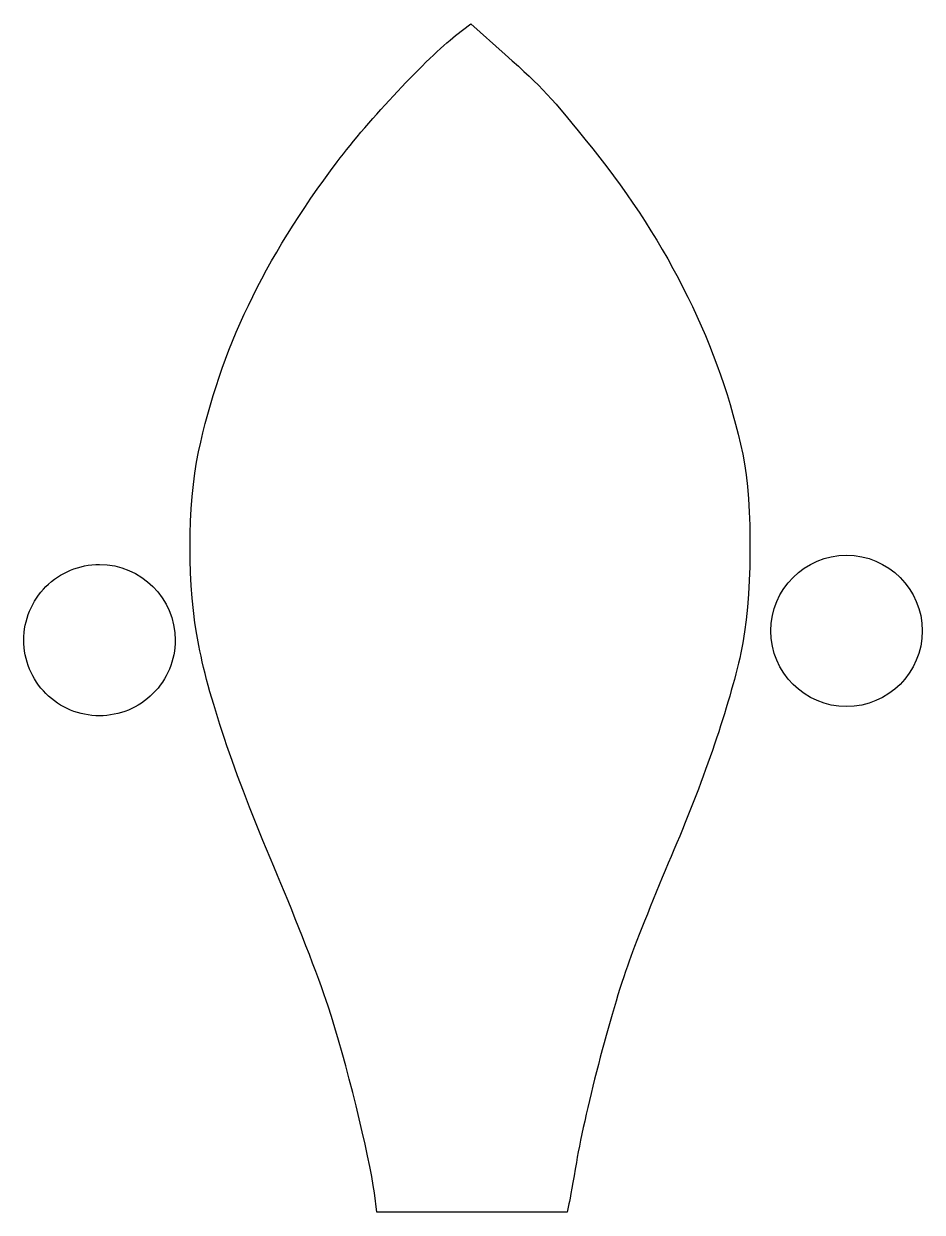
# Model space of a CAD drawing. Header units: millimetres. Extents: x 3.02 to 7.02, y 4.5 to 9.78.
import ezdxf

# ---------------------------------------------------------------- set-up
doc = ezdxf.new("R2010")
doc.units = ezdxf.units.MM
doc.layers.get('0').update_dxf_attribs({"linetype": 'CONTINUOUS'})

msp = doc.modelspace()

# ---------------------------------------------------------------- linework, layer by layer
at = {"color": 7}
for points in [[(4.940441, 9.730891), (5.008379, 9.783494), (5.161463, 9.646585)], [(5.444965, 4.532016), (5.436719, 4.495178), (5.013468, 4.495178), (4.590216, 4.495178), (4.579231, 4.581132), (4.579171, 4.581132)]]:
    msp.add_lwpolyline(points, dxfattribs=at)
for points in [[(3.69297, 7.040906)], [(7.016321, 7.082045)]]:
    msp.add_lwpolyline(points, close=True, dxfattribs=at)
for points in [[(4.41399, 9.169394), (4.551284, 9.352044), (4.816535, 9.634954), (4.940441, 9.730891)], [(5.161463, 9.646585), (5.333489, 9.492738), (5.356571, 9.467834), (5.55047, 9.226919)], [(5.55047, 9.226919), (5.889614, 8.805537), (6.116627, 8.343383), (6.21807, 7.867817)], [(3.797331, 7.878694), (3.894584, 8.333347), (4.084754, 8.731384), (4.41399, 9.169394)], [(3.797964, 7.016472), (3.746625, 7.276908), (3.746336, 7.64054), (3.797331, 7.878694)], [(6.21807, 7.867817), (6.264329, 7.650946), (6.260015, 7.210603), (6.209409, 6.983726)], [(6.342857, 7.082045), (6.342857, 7.268017), (6.493617, 7.418777), (6.679589, 7.418777)], [(6.679589, 7.418777), (6.865561, 7.418777), (7.016321, 7.268017), (7.016321, 7.082045)], [(3.118132, 7.279011), (3.181282, 7.342161), (3.266931, 7.377638), (3.356238, 7.377638)], [(3.356238, 7.377638), (3.54221, 7.377638), (3.69297, 7.226878), (3.69297, 7.040906)], [(3.019506, 7.040906), (3.019506, 7.130213), (3.054983, 7.215862), (3.118132, 7.279011)], [(3.118132, 6.8028), (3.054983, 6.86595), (3.019506, 6.951599), (3.019506, 7.040906)], [(3.69297, 7.040906), (3.69297, 6.951599), (3.657493, 6.86595), (3.594344, 6.8028)], [(6.679589, 6.745313), (6.493617, 6.745313), (6.342857, 6.896073), (6.342857, 7.082045)], [(7.016321, 7.082045), (7.016321, 6.896073), (6.865561, 6.745313), (6.679589, 6.745313)], [(4.148075, 5.9935), (3.967258, 6.416674), (3.846844, 6.768506), (3.797964, 7.016472)], [(6.209409, 6.983726), (6.155678, 6.742849), (6.050539, 6.433487), (5.911727, 6.107824)], [(3.356238, 6.704174), (3.266931, 6.704174), (3.181282, 6.739651), (3.118132, 6.8028)], [(3.594344, 6.8028), (3.531194, 6.739651), (3.445545, 6.704174), (3.356238, 6.704174)], [(5.911727, 6.107824), (5.846478, 5.954745), (5.760122, 5.74109), (5.719824, 5.633035)], [(4.373437, 5.412012), (4.330352, 5.542579), (4.228939, 5.804249), (4.148075, 5.9935)], [(5.719824, 5.633035), (5.640574, 5.420534), (5.517786, 4.955521), (5.477977, 4.717136)], [(4.579171, 4.581132), (4.558357, 4.74399), (4.451595, 5.175164), (4.373437, 5.412012)], [(5.477977, 4.717136), (5.464359, 4.63558), (5.449503, 4.552276), (5.444965, 4.532016)]]:
    msp.add_open_spline(points, degree=3, dxfattribs=at)

doc.saveas('drawing.dxf')
